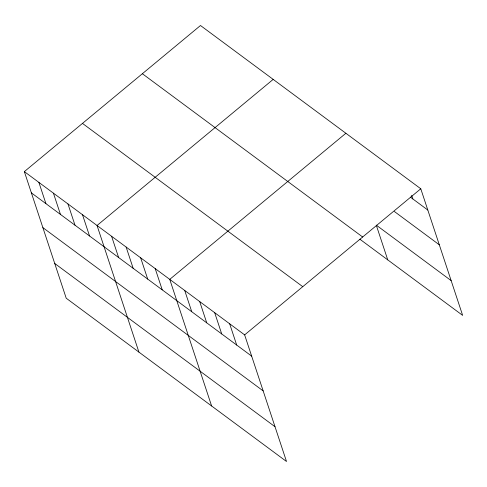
<?xml version="1.0" encoding="UTF-8"?>
<svg xmlns="http://www.w3.org/2000/svg" width="487" height="487" viewBox="0 0 487 487"><rect width="100%" height="100%" fill="white"/><g stroke="black" fill="none" stroke-linecap="round" stroke-linejoin="round"><path stroke-width="0.73" d="M24.35 171.613L244.638 334.886L286.508 461.487L66.22 298.221L24.35 171.613L200.492 25.513L420.78 188.779L462.65 315.387L359.887 239.22M273.183 79.393L97.047 225.493L138.917 352.095M345.88 133.268L169.744 279.374L211.614 405.975M244.638 334.886L420.78 188.779M410.431 197.162L427.811 210.037M394.367 211.498L439.304 244.803M451.151 280.622L376.256 225.11L387.749 259.875M142.362 73.726L362.657 236.999M82.473 123.4L302.768 286.673M31.381 192.87L251.669 356.143M42.874 227.636L263.169 390.903M54.721 263.455L275.015 426.722M411.661 195.39L412.83 198.933M229.663 323.782L236.688 345.039M214.682 312.678L221.713 333.936M199.7 301.575L206.732 322.832M184.719 290.477L191.75 311.729M155.201 268.599L162.232 289.85M140.664 257.824L147.695 279.075M126.127 247.043L133.152 268.3M111.584 236.268L118.615 257.526M82.504 214.718L89.535 235.976M67.967 203.943L74.998 225.195M53.43 193.169L60.455 214.42M38.887 182.388L45.918 203.645"/></g></svg>
